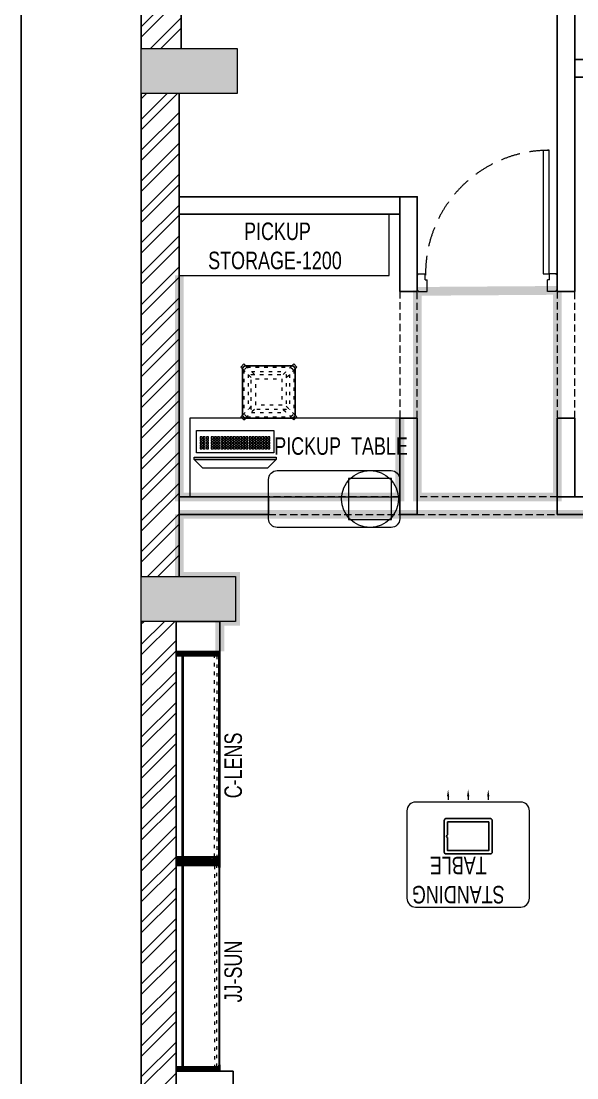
# Model space of a CAD drawing. Header units: feet. Extents: x 10126720 to 10134877, y -6288511 to -6263583.
# Drawn here: x 10126720 to 10129894, y -6275677 to -6269636 of the extents above; entities that cross this region are included whole.
import ezdxf

# ---------------------------------------------------------------- set-up
doc = ezdxf.new("R2010")
doc.units = ezdxf.units.FT
doc.header["$LTSCALE"] = 33
doc.header["$MEASUREMENT"] = 0
for name, pattern in [('a_p6_plan_L18$0$HIDDEN', [0.375, 0.25, -0.125]), ('ACAD_ISO03W100', [30, 12, -18]), ('HIDDEN2', [4.7625, 3.175, -1.5875])]:
    doc.linetypes.add(name, pattern=pattern)
for name, color, linetype, lineweight in [('A-COL', 243, 'Continuous', 9), ('column hatch', 5, 'Continuous', 0), ('Door', 2, 'Continuous', 13), ('LENS-CURTAIN', 5, 'a_p6_plan_L18$0$HIDDEN', 9), ('LENS-DIM', 252, 'Continuous', 5), ('LENS-DOOR', 34, 'Continuous', 20), ('LENS-PARTITION', 21, 'Continuous', 25), ('LENS-TEXT', 31, 'Continuous', 5), ('LK-EQPMT', 3, 'Continuous', 18), ('LK-FF&E FLOOR', 1, 'Continuous', 9), ('LK-FF&E WALL', 1, 'Continuous', 9), ('LK-FLUTTED FINISH', 20, 'Continuous', 30), ('LK-IT', 3, 'Continuous', 18), ('LK-MIRROR', 133, 'Continuous', 13), ('LK-TILES FINISH', 251, 'Continuous', 5), ('LN-ELEVATION-1', 81, 'Continuous', 25), ('LN-ELEVATION-2', 103, 'Continuous', 20), ('LN-ELEVATION-3', 125, 'Continuous', 18), ('LN-ELEVATION-4', 145, 'Continuous', 13), ('LN-ELEVATION-5', 167, 'Continuous', 5), ('LN-HATCH', 251, 'Continuous', 0), ('PLANO-TXT', 252, 'Continuous', 5)]:
    doc.layers.add(name, color=color, linetype=linetype, lineweight=lineweight)
doc.layers.add('A-WALL', color=1, linetype='Continuous')
doc.layers.add('LAMINATE FINISH', color=80, linetype='Continuous')
doc.styles.add('LK TXT', font='GILC____.TTF', dxfattribs={"height": 100})

# ---------------------------------------------------------------- blocks, each defined once
blk = doc.blocks.new('JJ SH 1200')
at = {"layer": 'LN-HATCH', "ltscale": 0.5}
h = blk.add_hatch(dxfattribs=at)
h.set_pattern_fill('ANSI31', color=256, scale=2)
h.set_pattern_definition([(45, (4097187.331, 1708800.267), (-4.4901280605, 4.4901280605), [])])
h.paths.add_polyline_path([(792.1, 220), (792.1, 30), (786.1, 30), (786.1, 20), (792.1, 20), (792.1, -24), (767.1, -24), (767.1, 220)])
h.paths.add_polyline_path([(-382.9, 180), (767.1, 180), (767.1, 186), (-382.9, 186)])
h.paths.add_polyline_path([(757.1, -24), (757.1, -30), (792.1, -30), (792.1, -24)])
h.paths.add_polyline_path([(-407.9, 220), (-407.9, 30), (-401.9, 30), (-401.9, 20), (-407.9, 20), (-407.9, -24), (-382.9, -24), (-382.9, 220)])
h.paths.add_polyline_path([(-372.9, -24), (-372.9, -30), (-407.9, -30), (-407.9, -24)])
at = {"layer": 'LN-ELEVATION-1', "ltscale": 0.5}
for points in [[(-407.9, 220), (-407.9, 30), (-401.9, 30), (-401.9, 20), (-407.9, 20), (-407.9, -24), (-382.9, -24), (-382.9, 220)], [(-382.9, 180), (767.1, 180), (767.1, 186), (-382.9, 186)], [(792.1, 220), (792.1, 30), (786.1, 30), (786.1, 20), (792.1, 20), (792.1, -24), (767.1, -24), (767.1, 220)], [(-372.9, -24), (-372.9, -30), (-407.9, -30), (-407.9, -24)], [(757.1, -24), (757.1, -30), (792.1, -30), (792.1, -24)]]:
    blk.add_lwpolyline(points, close=True, dxfattribs=at)
at = {"layer": 'LN-ELEVATION-3', "ltscale": 0.5}
for p, q in [((767.1, 220), (-382.9, 220)), ((757.1, -24), (-372.9, -24)), ((-372.9, -30), (757.1, -30))]:
    blk.add_line(p, q, dxfattribs=at)
at = {"layer": 'LN-ELEVATION-4', "linetype": 'ACAD_ISO03W100', "ltscale": 0.05}
blk.add_lwpolyline([(767.1, 0), (-382.9, 0), (-382.9, -12), (767.1, -12)], close=True, dxfattribs=at)
blk = doc.blocks.new('*U23')
at = {"layer": 'LK-EQPMT', "ltscale": 12}
blk.add_lwpolyline([(6, 4.9), (-6, 4.9), (-6, -4.9), (6, -4.9)], close=True, dxfattribs=at)
blk = doc.blocks.new('*U24')
at = {"color": 0, "linetype": 'ByBlock', "lineweight": -2}
for p in [(0, 0), (18, 0), (35.9, 0), (53.9, 0), (71.8, 0), (89.8, 0), (107.8, 0), (125.7, 0), (143.7, 0), (161.6, 0), (179.6, 0), (197.6, 0), (215.5, 0), (233.5, 0), (251.4, 0), (269.4, 0), (287.4, 0), (305.3, 0), (323.3, 0), (0, -14.7), (0, -29.5), (0, -44.2), (0, -59), (18, -14.7), (18, -29.5), (18, -44.2), (18, -59), (35.9, -14.7), (35.9, -29.5), (35.9, -44.2), (35.9, -59), (53.9, -14.7), (53.9, -29.5), (53.9, -44.2), (53.9, -59), (71.8, -14.7), (71.8, -29.5), (71.8, -44.2), (71.8, -59), (89.8, -14.7), (89.8, -29.5), (89.8, -44.2), (89.8, -59), (107.8, -14.7), (107.8, -29.5), (107.8, -44.2), (107.8, -59), (125.7, -14.7), (125.7, -29.5), (125.7, -44.2), (125.7, -59), (143.7, -14.7), (143.7, -29.5), (143.7, -44.2), (143.7, -59), (161.6, -14.7), (161.6, -29.5), (161.6, -44.2), (161.6, -59), (179.6, -14.7), (179.6, -29.5), (179.6, -44.2), (179.6, -59), (197.6, -14.7), (197.6, -29.5), (197.6, -44.2), (197.6, -59), (215.5, -14.7), (215.5, -29.5), (215.5, -44.2), (215.5, -59), (233.5, -14.7), (233.5, -29.5), (233.5, -44.2), (233.5, -59), (251.4, -14.7), (251.4, -29.5), (251.4, -44.2), (251.4, -59), (269.4, -14.7), (269.4, -29.5), (269.4, -44.2), (269.4, -59), (287.4, -14.7), (287.4, -29.5), (287.4, -44.2), (287.4, -59), (305.3, -14.7), (305.3, -29.5), (305.3, -44.2), (305.3, -59), (323.3, -14.7), (323.3, -29.5), (323.3, -44.2), (323.3, -59)]:
    blk.add_blockref('*U23', p, dxfattribs=at)
blk = doc.blocks.new('*U21')
at = {"layer": 'LK-EQPMT', "ltscale": 12}
blk.add_lwpolyline([(6, 4.9), (-6, 4.9), (-6, -4.9), (6, -4.9)], close=True, dxfattribs=at)
blk = doc.blocks.new('*U22')
at = {"color": 0, "linetype": 'ByBlock', "lineweight": -2}
for p in [(0, 0), (18, 0), (35.9, 0), (0, -14.7), (0, -29.5), (0, -44.2), (0, -59), (18, -14.7), (18, -29.5), (18, -44.2), (18, -59), (35.9, -14.7), (35.9, -29.5), (35.9, -44.2), (35.9, -59)]:
    blk.add_blockref('*U21', p, dxfattribs=at)
blk = doc.blocks.new('*U17')
at = {"ltscale": 12}
blk.add_lwpolyline([(8, 0), (8, 129.1), (448, 129.1), (448, 0)], close=True, dxfattribs=at)
for name, p in [('*U24', (35.2, 101.6)), ('*U22', (386.6, 101.6))]:
    blk.add_blockref(name, p)
blk = doc.blocks.new('CLENS 600 TYPE 6')
at = {"layer": 'LN-ELEVATION-1', "ltscale": 0.5}
blk.add_lwpolyline([(130, -225), (-130, -225, -0.414214), (-150, -205), (-150, 55, -0.414214), (-130, 75), (130, 75, -0.414214), (150, 55), (150, -205, -0.414214)], format="xyb", close=True, dxfattribs=at)
at = {"layer": 'LN-ELEVATION-3', "linetype": 'ACAD_ISO03W100', "ltscale": 0.05}
for p, q in [((-82.3, 25), (-124.7, 67.4)), ((124.7, 67.4), (-124.7, 67.4)), ((82.3, 25), (124.7, 67.4)), ((-100, 7.3), (-142.4, 49.7)), ((-142.4, -199.7), (-142.4, 49.7)), ((-117.4, -174.7), (-117.4, 24.7)), ((99.7, 42.4), (-99.7, 42.4)), ((100, 7.3), (142.4, 49.7)), ((117.4, -174.7), (117.4, 24.7)), ((142.4, -199.7), (142.4, 49.7)), ((-100, -157.3), (-142.4, -199.7)), ((-82.3, -175), (-124.7, -217.4)), ((82.3, -175), (124.7, -217.4)), ((100, -157.3), (142.4, -199.7)), ((124.7, -217.4), (-124.7, -217.4)), ((99.7, -192.4), (-99.7, -192.4))]:
    blk.add_line(p, q, dxfattribs=at)
for points in [[(-132.2, 74.9), (-124.7, 67.4), (-142.4, 49.7), (-149.9, 57.2)], [(132.2, 74.9), (124.7, 67.4), (142.4, 49.7), (149.9, 57.2)], [(-132.2, -224.9), (-124.7, -217.4), (-142.4, -199.7), (-149.9, -207.2)], [(132.2, -224.9), (124.7, -217.4), (142.4, -199.7), (149.9, -207.2)]]:
    blk.add_lwpolyline(points, dxfattribs=at)
for points in [[(100, -175), (-100, -175), (-100, 25), (100, 25)], [(75, -150), (-75, -150), (-75, 0), (75, 0)]]:
    blk.add_lwpolyline(points, close=True, dxfattribs=at)
at = {"layer": 'LN-ELEVATION-5', "ltscale": 0.5}
for points in [[(-149.9, 57.2), (-160.1, 67.4), (-142.4, 85.1), (-132.2, 74.9)], [(149.9, 57.2), (160.1, 67.4), (142.4, 85.1), (132.2, 74.9)], [(-149.9, -207.2), (-160.1, -217.4), (-142.4, -235.1), (-132.2, -224.9)], [(149.9, -207.2), (160.1, -217.4), (142.4, -235.1), (132.2, -224.9)]]:
    blk.add_lwpolyline(points, dxfattribs=at)
blk = doc.blocks.new('Pickup table PC')
at = {"layer": 'LN-ELEVATION-2', "ltscale": 0.5}
for points in [[(470, 50), (0, 50), (0, 62), (470, 62)], [(420, 0), (50, 0), (0, 50), (470, 50)]]:
    blk.add_lwpolyline(points, close=True, dxfattribs=at)
blk = doc.blocks.new('A$Ca6a6fadd')
at = {"layer": 'column hatch'}
h = blk.add_hatch(color=8, dxfattribs=at)
h.dxf.hatch_style = 1
h.paths.add_polyline_path([(0, -258), (0, 0), (-548, 0), (-548, -258)])
h = blk.add_hatch(color=8, dxfattribs=at)
h.dxf.hatch_style = 1
h.paths.add_polyline_path([(-548, -3019), (-548, -3276), (-9, -3276), (-9, -3019)])
at = {"layer": 'LN-HATCH'}
h = blk.add_hatch(dxfattribs=at)
h.set_pattern_fill('ANSI32', color=256, scale=333, angle=180)
h.set_pattern_definition([(225, (-7063707.16, 5274439.86), (88.2999593, -88.2999593), []), (225, (-7063766.03, 5274439.86), (88.2999593, -88.2999593), [])])
h.paths.add_polyline_path([(-307, 5804), (-548, 5804), (-548, 3021), (-307, 3021)])
h.paths.add_polyline_path([(-320, 2764), (-548, 2764), (-548, 0), (-320, 0)])
h.paths.add_polyline_path([(-331, -258), (-548, -258), (-548, -3019), (-331, -3019)])
h.paths.add_polyline_path([(-349, -3276), (-548, -3276), (-548, -6019), (-349, -6019)])
h.paths.add_polyline_path([(-355, -6279), (-548, -6279), (-548, -9060), (-355, -9060)])
h.paths.add_polyline_path([(-365, -9316), (-548, -9316), (-548, -11731), (-365, -11731)])
h.paths.add_polyline_path([(2193, 3382), (2193, 6208), (16, 6208), (16, 5884), (703, 5884), (703, 5388), (873, 5388), (873, 5871), (2079, 5871), (2079, 4742), (703, 4742), (703, 4581), (2079, 4581), (2079, 3537), (882, 3537), (882, 3939), (703, 3939), (703, 3382)])
at = {"layer": 'A-COL'}
for points in [[(0, 0), (0, -258), (-548, -258), (-548, 0)], [(-9, -3019), (-9, -3276), (-548, -3276), (-548, -3019)]]:
    blk.add_lwpolyline(points, close=True, dxfattribs=at)
at = {"layer": 'A-WALL'}
for p, q in [((-1234, 5978), (-1234, -14683)), ((-548, 0), (-548, 2764)), ((-320, 2764), (-320, 0)), ((-548, -3019), (-548, -258)), ((-331, -258), (-331, -3019)), ((-548, -6019), (-548, -3276)), ((-349, -3276), (-349, -6019))]:
    blk.add_line(p, q, dxfattribs=at)
blk = doc.blocks.new('*U44')
at = {"layer": 'LENS-DOOR'}
for p, q in [((548121.7, 1779235.3), (548121.7, 1778573.8)), ((548121.7, 1779235.3), (548153, 1779235.3)), ((548153, 1778573.8), (548153, 1779235.3)), ((547447.3, 1778568.6), (547452.5, 1778568.6)), ((547447.3, 1778484.1), (547447.3, 1778568.6)), ((547452.5, 1778573.8), (547488.9, 1778573.8)), ((547452.5, 1778568.6), (547452.5, 1778573.8)), ((547488.9, 1778539.9), (547488.9, 1778573.8)), ((547488.9, 1778539.9), (547499.3, 1778539.9)), ((547499.3, 1778478.9), (547499.3, 1778539.9)), ((548121.7, 1778573.8), (548153, 1778573.8)), ((548145.2, 1778478.9), (548145.2, 1778539.9)), ((548155.6, 1778539.9), (548145.2, 1778539.9)), ((548192.1, 1778573.8), (548155.6, 1778573.8)), ((548155.6, 1778539.9), (548155.6, 1778573.8)), ((548192.1, 1778568.6), (548192.1, 1778573.8)), ((548197.3, 1778568.6), (548192.1, 1778568.6)), ((548197.3, 1778484.1), (548197.3, 1778568.6)), ((547447.3, 1778484.1), (547452.5, 1778484.1)), ((547452.5, 1778478.9), (547452.5, 1778484.1)), ((547452.5, 1778478.9), (547499.3, 1778478.9)), ((548192.1, 1778478.9), (548145.2, 1778478.9)), ((548192.1, 1778478.9), (548192.1, 1778484.1)), ((548197.3, 1778484.1), (548192.1, 1778484.1))]:
    blk.add_line(p, q, dxfattribs=at)
at = {"layer": 'LENS-DOOR', "color": 7, "linetype": 'HIDDEN2'}
blk.add_ellipse((548153, 1778573.8), major_axis=(-661.5, 0), ratio=1, start_param=-1.570791, end_param=0.051209, dxfattribs=at)
blk = doc.blocks.new('Standing Table 700X600')
at = {"layer": 'LN-ELEVATION-1', "linetype": 'ByBlock', "lineweight": -2}
for p, q in [((-114.7, -32.3), (-114.7, -12)), ((0, -32.3), (0, -12)), ((114.7, -32.3), (114.7, -12))]:
    blk.add_line(p, q, dxfattribs=at)
at = {"layer": 'LN-ELEVATION-1'}
for points in [[(-127.2, 94.5), (126.8, 94.5, 0.414214), (136.8, 104.5), (136.8, 286.5, 0.414214), (126.8, 296.5), (-127.2, 296.5, 0.414214), (-137.2, 286.5), (-137.2, 104.5, 0.414214)], [(117.2, 186), (117.2, 113.5), (-117.8, 113.5), (-117.8, 277.5), (117.2, 277.5), (117.2, 205, 0.327538), (118.6, 203.1, -0.733799), (118.6, 187.9, 0.327538)]]:
    blk.add_lwpolyline(points, format="xyb", close=True, dxfattribs=at)
at = {"layer": 'LN-ELEVATION-1', "linetype": 'ByBlock', "lineweight": -2}
for points in [[(-108.1, -32.3), (-121.4, -32.3), (-114.7, -72.3)], [(6.7, -32.3), (-6.7, -32.3), (0, -72.3)], [(121.4, -32.3), (108.1, -32.3), (114.7, -72.3)]]:
    blk.add_solid(points, dxfattribs=at)
at = {"layer": 'LN-ELEVATION-2'}
blk.add_lwpolyline([(-300, 0), (300, 0, 0.414214), (350, 50), (350, 550, 0.414214), (300, 600), (-300, 600, 0.414214), (-350, 550), (-350, 50, 0.414214)], format="xyb", close=True, dxfattribs=at)
at = {"layer": 'LENS-TEXT', "color": 7, "linetype": 'Continuous', "ltscale": 3, "insert": (56.8, 445.9), "char_height": 100, "width": 783.964, "attachment_point": 5, "style": 'LK TXT'}
blk.add_mtext('STANDING TABLE', dxfattribs=at)

msp = doc.modelspace()

# ---------------------------------------------------------------- linework, layer by layer
at = {"layer": 'LAMINATE FINISH', "color": 85, "linetype": 'ACAD_ISO03W100', "ltscale": 0.05, "const_width": 50}
msp.add_lwpolyline([(10128982.5, -6271180.5), (10129782.2, -6271174.9)], dxfattribs=at)
at = {"layer": 'LENS-CURTAIN', "ltscale": 5}
for points in [[(10128882.5, -6271180.5), (10128882.5, -6271905.5), (10128982.5, -6271905.5), (10128982.5, -6271180.5)], [(10129882.2, -6271180.5), (10129782.2, -6271180.5), (10129782.2, -6271905.5), (10129882.2, -6271905.5)], [(10128882.5, -6272355.5), (10128132.5, -6272355.5), (10128132.5, -6272455.5), (10128882.5, -6272455.5)], [(10128982.5, -6272455.5), (10129782.2, -6272455.5), (10129782.2, -6272355.5), (10128982.5, -6272355.5)]]:
    msp.add_lwpolyline(points, close=True, dxfattribs=at)
at = {"layer": 'LENS-PARTITION'}
for points in [[(10129882.2, -6271180.5), (10129782.2, -6271180.5), (10129782.2, -6267574.5), (10129882.2, -6267574.5)], [(10131382.5, -6269955.5), (10129882.2, -6269955.5), (10129882.2, -6269855.5), (10131382.5, -6269855.5)], [(10128882.5, -6270639.5), (10127622.5, -6270639.5), (10127622.5, -6270739.5), (10128882.5, -6270739.5)], [(10128882.5, -6271180.5), (10128982.5, -6271180.5), (10128982.5, -6270639.5), (10128882.5, -6270639.5)], [(10128882.5, -6272455.5), (10128882.5, -6271905.5), (10128982.5, -6271905.5), (10128982.5, -6272455.5)], [(10129882.2, -6271905.5), (10129782.2, -6271905.5), (10129782.2, -6272355.5), (10129882.2, -6272355.5)], [(10128132.5, -6272455.5), (10127622.5, -6272455.5), (10127622.5, -6272355.5), (10128132.5, -6272355.5)], [(10133032.5, -6272455.5), (10133032.5, -6272355.5), (10129782.2, -6272355.5), (10129782.2, -6272455.5)], [(10127854.5, -6273239), (10127604.5, -6273239), (10127604.5, -6273067.5), (10127854.5, -6273067.5)], [(10127930.5, -6275639), (10127604.5, -6275639), (10127604.5, -6275810.5), (10127930.5, -6275810.5)]]:
    msp.add_lwpolyline(points, close=True, dxfattribs=at)
at = {"layer": 'LK-EQPMT'}
msp.add_lwpolyline([(10128835.4, -6272485.5), (10128835.4, -6272250.5), (10128589.4, -6272250.5), (10128589.4, -6272485.5)], close=True, dxfattribs=at)
at = {"layer": 'LK-FF&E WALL'}
for points in [[(10128822.5, -6271089.5), (10128822.5, -6270739.5), (10127622.5, -6270739.5), (10127622.5, -6271089.5)], [(10127682.5, -6272355.5), (10128882.5, -6272355.5), (10128882.5, -6271905.5), (10127682.5, -6271905.5)]]:
    msp.add_lwpolyline(points, close=True, dxfattribs=at)
msp.add_lwpolyline([(10128132.5, -6272480.5), (10128132.5, -6272255.5, -0.414214), (10128182.5, -6272205.5), (10128832.5, -6272205.5, -0.414214), (10128882.5, -6272255.5), (10128882.5, -6272480.5, -0.414214), (10128832.5, -6272530.5), (10128182.5, -6272530.5, -0.414214)], format="xyb", close=True, dxfattribs=at)
msp.add_circle((10128712.4, -6272368), 162.5, dxfattribs=at)
at = {"layer": 'LK-FLUTTED FINISH', "linetype": 'ACAD_ISO03W100', "ltscale": 0.05, "const_width": 50}
msp.add_lwpolyline([(10133782.5, -6272455.5), (10127622.5, -6272455.5)], dxfattribs=at)
at = {"layer": 'LK-MIRROR', "linetype": 'ACAD_ISO03W100', "ltscale": 0.05, "const_width": 50}
msp.add_lwpolyline([(10127622.5, -6272455.5), (10127622.5, -6272810.5), (10127944.5, -6272810.5), (10127944.5, -6273067.5), (10127854.5, -6273067.5), (10127854.5, -6273239)], dxfattribs=at)
at = {"layer": 'LK-TILES FINISH', "color": 212, "linetype": 'ACAD_ISO03W100', "ltscale": 0.05, "const_width": 50}
for points in [[(10128882.5, -6271905.5), (10128882.5, -6272355.5), (10127622.5, -6272355.5), (10127622.5, -6271089.5)], [(10129782.2, -6271180.5), (10129782.2, -6272355.5), (10128982.5, -6272355.5), (10128982.5, -6271174.9)]]:
    msp.add_lwpolyline(points, dxfattribs=at)

# ---------------------------------------------------------------- block references
at = {"layer": 'Door', "xscale": 1.066201775372028, "yscale": 1.066201775372028, "zscale": 1.066201775372028}
msp.add_blockref('*U44', (9545293.3, -8167397.9), dxfattribs=at)
at = {"layer": 'LENS-DIM', "color": 2}
msp.add_blockref('A$Ca6a6fadd', (10127953.5, -6269791.5), dxfattribs=at)
at = {"layer": 'LK-FF&E FLOOR', "rotation": 180}
msp.add_blockref('Standing Table 700X600', (10129273, -6274100.5), dxfattribs=at)
at = {"layer": 'LK-FF&E WALL'}
for name, p, rotation in [('CLENS 600 TYPE 6', (10128134.3, -6271830.5), 179.9999999999999), ('JJ SH 1200', (10127824.5, -6275231.1), 89.99999999979117)]:
    msp.add_blockref(name, p, dxfattribs=dict(at, rotation=rotation))
at = {"layer": 'LK-FF&E WALL', "xscale": -1, "rotation": 90.00000000020889}
msp.add_blockref('JJ SH 1200', (10127824.5, -6273646.9), dxfattribs=at)
at = {"layer": 'LK-IT', "ltscale": 0.5, "rotation": 180}
msp.add_blockref('*U17', (10128170.1, -6271975.2), dxfattribs=at)
at = {"layer": 'LK-IT'}
msp.add_blockref('Pickup table PC', (10127707, -6272191.4), dxfattribs=at)

# ---------------------------------------------------------------- texts
at = {"layer": 'LENS-TEXT', "color": 0, "linetype": 'Continuous', "ltscale": 3, "char_height": 100, "attachment_point": 5, "style": 'LK TXT'}
for s, width, insert in [(' PICKUP STORAGE-1200', 1099.487, (10128169.4, -6270921)), ('PICKUP  TABLE  ', 783.964, (10128546.8, -6272065.7))]:
    msp.add_mtext_dynamic_manual_height_columns(s, width=width, gutter_width=1, heights=[0], dxfattribs=dict(at, insert=insert))
at = {"layer": 'PLANO-TXT', "linetype": 'Continuous', "ltscale": 3, "char_height": 100, "width": 244.677, "attachment_point": 5, "rotation": 90, "style": 'LK TXT'}
for s, insert in [('C-LENS', (10127931.4, -6273891, 17940.1)), ('JJ-SUN', (10127931.4, -6275069.5, 17940.1))]:
    msp.add_mtext(s, dxfattribs=dict(at, insert=insert))

doc.saveas('drawing.dxf')
